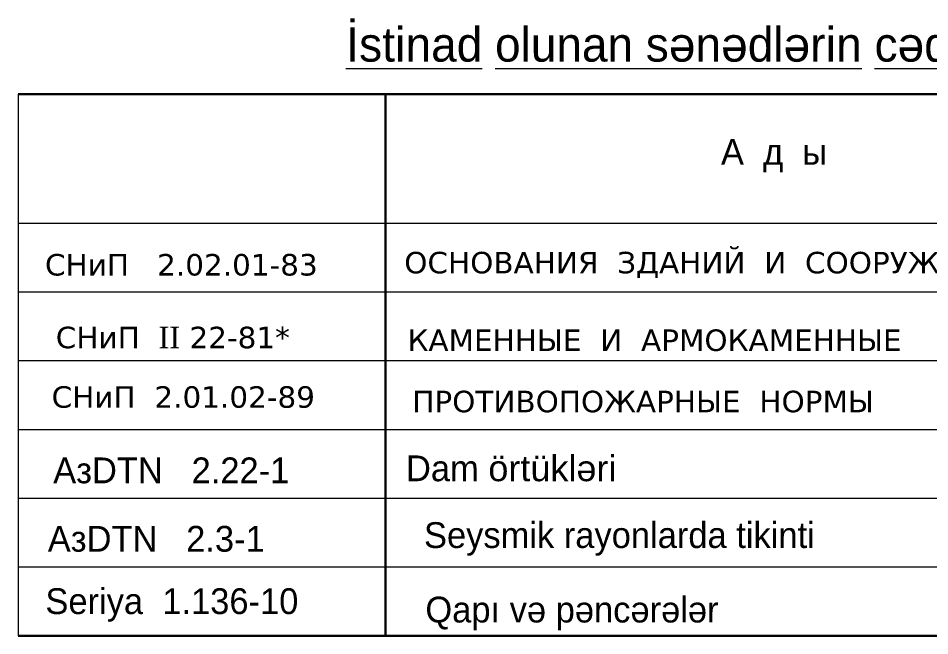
# Model space of a CAD drawing. Header units: millimetres. Extents: x 120281 to 1416367021, y -641565767 to 918373.
# Drawn here: x 1017573 to 1028181, y 875274 to 882456 of the extents above; entities that cross this region are included whole.
import ezdxf

# ---------------------------------------------------------------- set-up
doc = ezdxf.new("R2010")
doc.units = ezdxf.units.MM
doc.layers.add('Text blocks_Ном._пера__1', color=7, linetype='Continuous', lineweight=15)
doc.layers.add('перегородка', color=130, linetype='Continuous', lineweight=20)
doc.styles.add('Arial AzLat', font='AZLTM.TTF', dxfattribs={"height": 300})
doc.styles.add('стиль2', font='verdana.ttf', dxfattribs={"height": 300})

msp = doc.modelspace()

# ---------------------------------------------------------------- linework, layer by layer
at = {"layer": 'перегородка', "lineweight": 30}
for p, q in [((1017572.86801, 881574.31428, 0), (1034928.25816, 881574.31428, 0)), ((1021845.64996, 881574.31428, 0), (1021845.64996, 875274.31428, 0)), ((1017572.86801, 875274.31428, 0), (1034928.25816, 875274.31428, 0)), ((1017572.86801, 875274.31428, 0), (1034928.25816, 875274.31428, 0))]:
    msp.add_line(p, q, dxfattribs=at)
at = {"layer": 'перегородка'}
for p, q in [((1017572.86801, 881574.31428, 0), (1017572.86801, 875274.31428, 0)), ((1017572.86801, 880074.31428, 0), (1034928.25816, 880074.31428, 0))]:
    msp.add_line(p, q, dxfattribs=at)
at = {"layer": 'перегородка', "lineweight": 13}
for p, q in [((1017572.86801, 879274.31428, 0), (1034928.25816, 879274.31428, 0)), ((1017572.86801, 878474.31428, 0), (1034928.25816, 878474.31428, 0)), ((1017572.86801, 877674.31428, 0), (1034928.25816, 877674.31428, 0)), ((1017572.86801, 876874.31428, 0), (1034928.25816, 876874.31428, 0)), ((1017572.86801, 876074.31428, 0), (1034928.25816, 876074.31428, 0))]:
    msp.add_line(p, q, dxfattribs=at)

# ---------------------------------------------------------------- texts
at = {"layer": 'Text blocks_Ном._пера__1', "linetype": 'Continuous', "char_height": 250, "width": 12069.5831664, "attachment_point": 4, "style": 'стиль2'}
for s, insert in [('{ОСНОВАНИЯ  ЗДАНИЙ  И  СООРУЖЕНИЙ}', (1022065.20163, 879586.90954, 0)), ('{СНиП   2.02.01-83}', (1017884.05726, 879586.42402, 0)), ('СНиП  {\\fTimes New Roman|b0|i0|c238|p22;II} 22-81*', (1018009.31588, 878740.68472, 0)), ('КАМЕННЫЕ  И  АРМОКАМЕННЫЕ ', (1022102.68162, 878709.21692, 0)), ('{СНиП  2.01.02-89}', (1017961.05333, 878048.63534, 0)), ('ПРОТИВОПОЖАРНЫЕ  НОРМЫ', (1022158.34713, 877996.11337, 0))]:
    msp.add_mtext(s, dxfattribs=dict(at, insert=insert))
at = {"layer": 'перегородка', "style": 'Arial AzLat'}
msp.add_text('А  д  ы', height=300, dxfattribs=at).set_placement((1025751.22591, 880751.20046, 0))
at = {"layer": 'перегородка', "insert": (1021385.38317, 881945.47585, 0), "char_height": 400, "width": 11495.8847957, "attachment_point": 7, "style": 'Arial AzLat'}
msp.add_mtext('{\\fArial|b0|i0|c0|p34;\\Lİ\\fA3 Arial AzLat|b0|i0|c204|p34;st\\fArial|b0|i0|c0|p34;i\\fA3 Arial AzLat|b0|i0|c204|p34;nad olunan s\\fArial|b0|i0|c0|p34;ə\\fA3 Arial AzLat|b0|i0|c204|p34;n\\fArial|b0|i0|c0|p34;ə\\fA3 Arial AzLat|b0|i0|c204|p34;dl\\fArial|b0|i0|c0|p34;ə\\fA3 Arial AzLat|b0|i0|c204|p34;r\\fArial|b0|i0|c0|p34;i\\fA3 Arial AzLat|b0|i0|c204|p34;n c\\fArial|b0|i0|c0|p34;ə\\fA3 Arial AzLat|b0|i0|c204|p34;dv\\fArial|b0|i0|c0|p34;ə\\fA3 Arial AzLat|b0|i0|c204|p34;l\\fArial|b0|i0|c0|p34;i}', dxfattribs=at)
at = {"layer": 'перегородка', "char_height": 300, "style": 'Arial AzLat'}
for s, insert, attachment_point in [('АзDTN   2.22-1', (1020727.69138, 877195.57257, 0), 6), ('Dam {\\fArial|b0|i0|c238|p34;örtükləri}', (1024534.44409, 877219.67882, 0), 6), ('{АзDTN   2.3-1}', (1017916.879, 876399.84882, 0), 4), ('{Seysmik rayonlarda tikinti}', (1026843.09923, 876399.71002, 0), 6), ('Seriya  1.136-10', (1017889.14047, 875631.37455, 0), 4), ('{Qapı və pəncərələr}', (1025723.03293, 875533.38659, 0), 6)]:
    msp.add_mtext(s, dxfattribs=dict(at, insert=insert, attachment_point=attachment_point))

doc.saveas('drawing.dxf')
